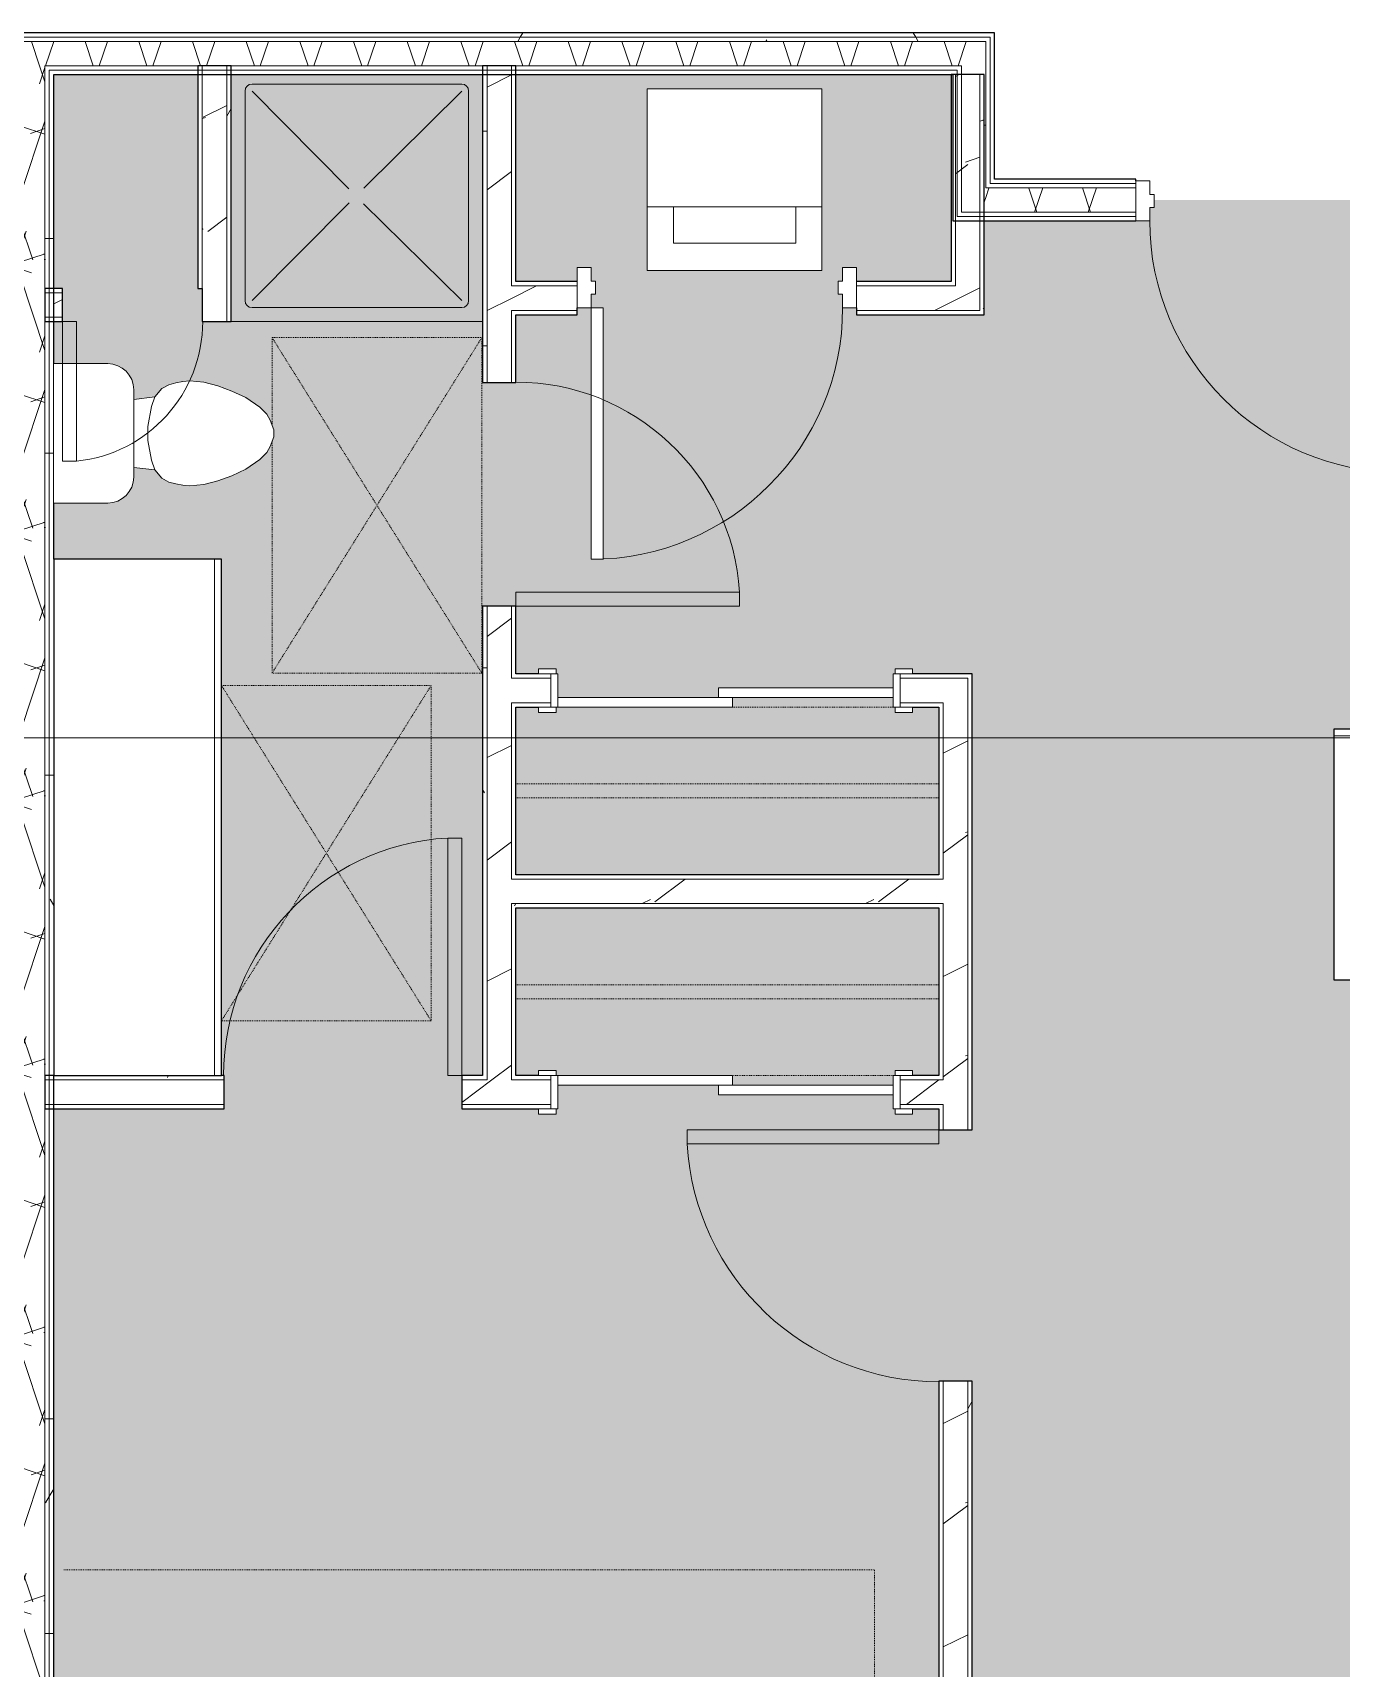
# Model space of a CAD drawing. Header units: inches. Extents: x -4830 to -235, y 9551 to 12852.
# Drawn here: x -2935.5 to -2748.3, y 10148 to 10382.1 of the extents above; entities that cross this region are included whole.
import ezdxf

# ---------------------------------------------------------------- set-up
doc = ezdxf.new("R2010")
doc.units = ezdxf.units.IN
doc.header["$MEASUREMENT"] = 0
doc.linetypes.add('Dash', pattern=[0.25, 0.125, -0.125])
for name, color, linetype, lineweight in [('0-1', 7, 'Continuous', 5), ('0-2', 7, 'Continuous', 9), ('0-3', 8, 'Continuous', 9), ('A-AREA-PATT-3', 41, 'Continuous', 9), ('A-DOOR-1', 7, 'Continuous', 9), ('A-DOOR-2', 50, 'Continuous', 13), ('A-DOOR-FRAM-1', 50, 'Continuous', 13), ('A-GENM-HDLN-1', 7, 'Dash', 9), ('A-WALL-1', 250, 'Continuous', 25), ('A-WALL-2', 7, 'Continuous', 9), ('A-WALL-PATT-1', 7, 'Continuous', 9), ('A-WALL-PATT-2', 8, 'Continuous', 9), ('A-WALL-PATT-3', 253, 'Continuous', 9), ('G-ANNO-SYMB-2', 111, 'Continuous', 9), ('I-FURN-1', 7, 'Continuous', 9), ('I-FURN-HDLN-1', 7, 'Dash', 9), ('I-WALL-1', 250, 'Continuous', 25), ('P-SANR-FIXT-1', 7, 'Continuous', 9), ('Q-CASE-1', 250, 'Continuous', 25), ('Q-CASE-2', 7, 'Continuous', 9), ('Q-CASE-HDLN-1', 7, 'Dash', 9)]:
    doc.layers.add(name, color=color, linetype=linetype, lineweight=lineweight)
pattern_1 = [(0, (0, 0), (61.44, 15.36), [2.534, -43.546, 2.534, -43.546, -245.76]), (0, (0, 0), (61.44, 15.36), [-92.16, 2.534, -89.626, 2.534, -43.546, -107.52]), (0, (0, 0), (61.44, 15.36), [-230.4, 2.534, -28.186, 2.534, -74.266]), (120, (23.04, 7.68), (-44.02215, 45.5286), [2.534, -43.546, 2.534, -43.546, -245.76]), (120, (23.04, 7.68), (-44.02215, 45.5286), [-92.16, 2.534, -89.626, 2.534, -43.546, -107.52]), (120, (23.04, 7.68), (-44.02215, 45.5286), [-230.4, 2.534, -28.186, 2.534, -74.266]), (240, (30.72, 38.4), (-17.41785, -60.8886), [2.534, -43.546, 2.534, -43.546, -245.76]), (240, (30.72, 38.4), (-17.41785, -60.8886), [-92.16, 2.534, -89.626, 2.534, -43.546, -107.52]), (240, (30.72, 38.4), (-17.41785, -60.8886), [-230.4, 2.534, -28.186, 2.534, -74.266])]
pattern_2 = [(216.87, (12.795, 31.987), (95.9612857, 63.9749714), [15.994, -143.942]), (206.565, (31.987, 22.391), (-31.986981, -31.986924), [35.763, -35.763]), (198.435, (31.987, 6.397), (-63.974746, -31.987128), [20.231, -80.922])]
pattern_3 = [(161.57, (0.96, 0.96), (-7.6802237, -0.0009796), [0, -54.643, 6.067, 0]), (18.43, (-0.96, 0.96), (-7.6802237, 0.0009796), [0, -54.643, 6.067, 0]), (108.43, (0.96, 0.96), (3.8382953, -19.2013653), [18.211, -42.499]), (71.57, (-0.96, 0.96), (3.8382953, 19.2013653), [18.211, -42.499])]

# ---------------------------------------------------------------- blocks, each defined once
blk = doc.blocks.new('OD_CW_Base Cabinet - OD_CW_Base Cabinet-1862514-FLOOR PLAN - 3RD FLOOR')
at = {"layer": 'Q-CASE-1'}
for p, q in [((0.74, -24), (0.74, 12)), ((0.74, 12), (109.34, 12)), ((109.34, 12), (109.34, -24)), ((109.34, -24), (0.74, -24))]:
    blk.add_line(p, q, dxfattribs=at)
at = {"layer": 'Q-CASE-2'}
for p, q in [((0.74, 11), (0.74, 12)), ((0.74, 12), (109.34, 12)), ((109.34, 12), (109.34, 11)), ((109.34, 11), (0.74, 11)), ((0.74, -24), (0.74, 11)), ((0.74, 11), (109.34, 11)), ((109.34, 11), (109.34, -24)), ((109.34, -24), (0.74, -24))]:
    blk.add_line(p, q, dxfattribs=at)
blk = doc.blocks.new('Single-Flush - 32_ x 84_-1372862-FLOOR PLAN - 3RD FLOOR')
at = {"layer": 'A-DOOR-1'}
blk.add_arc((16, 2.37), 32.07, 93.5759, 180, dxfattribs=at)
at = {"layer": 'A-DOOR-2'}
for p, q in [((14, 2.37), (14, 34.38)), ((16, 34.38), (14, 34.38)), ((16, 2.37), (16, 34.38)), ((16, 2.37), (14, 2.37))]:
    blk.add_line(p, q, dxfattribs=at)
blk = doc.blocks.new('Stacked Washer and Dryer - 26_x25_ - Private-1372850-FLOOR PLAN - 3RD FLOOR')
at = {"layer": 'P-SANR-FIXT-1'}
for p, q in [((0, 12.5), (26, 12.5)), ((0, 12.5), (0, -12.5)), ((16.90625, -12.5), (16.90625, 12.5)), ((26, 12.5), (26, -12.5)), ((22.09375, 8.75), (16.90625, 8.75)), ((22.09375, -8.75), (22.09375, 8.75)), ((16.90625, -8.75), (22.09375, -8.75)), ((26, -12.5), (0, -12.5))]:
    blk.add_line(p, q, dxfattribs=at)
blk = doc.blocks.new('Single-Flush - 36_ x 84_-1372839-FLOOR PLAN - 3RD FLOOR')
at = {"layer": 'A-DOOR-1'}
blk.add_arc((18, 2.37), 36.07, 93.1789, 180, dxfattribs=at)
at = {"layer": 'A-DOOR-2'}
for p, q in [((16, 2.37), (16, 38.39)), ((18, 38.39), (16, 38.39)), ((18, 2.37), (18, 38.39)), ((18, 2.37), (16, 2.37))]:
    blk.add_line(p, q, dxfattribs=at)
blk = doc.blocks.new('Single-Flush - 34_ x 84_-1372840-FLOOR PLAN - 3RD FLOOR')
at = {"layer": 'A-DOOR-1'}
blk.add_arc((17, 2.37), 34.07, 93.3657, 180, dxfattribs=at)
at = {"layer": 'A-DOOR-2'}
for p, q in [((15, 2.37), (15, 36.38)), ((17, 36.38), (15, 36.38)), ((17, 2.37), (17, 36.38)), ((17, 2.37), (15, 2.37))]:
    blk.add_line(p, q, dxfattribs=at)
blk = doc.blocks.new('FOLDING_SLIDING CLOSET - 48_ x 80_-1372832-FLOOR PLAN - 3RD FLOOR')
at = {"layer": 'A-DOOR-1'}
for p, q in [((-24.25, 3), (-26.75, 3)), ((-26.75, 3), (-26.75, 2.25)), ((-24.25, 2.25), (-24.25, 3)), ((26.75, 3), (24.25, 3)), ((24.25, 3), (24.25, 2.25)), ((26.75, 2.25), (26.75, 3)), ((-26.75, 2.25), (-24.25, 2.25)), ((24.25, 2.25), (26.75, 2.25)), ((-24.25, -2.5), (-26.75, -2.5)), ((-26.75, -2.5), (-26.75, -3.25)), ((-26.75, -3.25), (-24.25, -3.25)), ((-24.25, -3.25), (-24.25, -2.5)), ((26.75, -2.5), (24.25, -2.5)), ((24.25, -2.5), (24.25, -3.25)), ((24.25, -3.25), (26.75, -3.25)), ((26.75, -3.25), (26.75, -2.5))]:
    blk.add_line(p, q, dxfattribs=at)
at = {"layer": 'A-DOOR-2'}
for p, q in [((1, 2.25), (-24, 2.25)), ((-24, 2.25), (-24, 0.87)), ((-24, 0.87), (1, 0.87)), ((24, 0.87), (-1, 0.87)), ((-1, 0.87), (-1, -0.5)), ((1, 0.87), (1, 2.25)), ((24, -0.5), (24, 0.87)), ((-1, -0.5), (24, -0.5))]:
    blk.add_line(p, q, dxfattribs=at)
at = {"layer": 'A-DOOR-FRAM-1'}
for p, q in [((-24, 2.25), (-25, 2.25)), ((-25, 2.25), (-25, -2.5)), ((-24, -2.5), (-24, 2.25)), ((24, 2.25), (24, -2.5)), ((25, 2.25), (24, 2.25)), ((25, -2.5), (25, 2.25)), ((-25, -2.5), (-24, -2.5)), ((24, -2.5), (25, -2.5))]:
    blk.add_line(p, q, dxfattribs=at)
blk = doc.blocks.new('Door-Passage-Single-Flush - 36_ x 84_-1699535-FLOOR PLAN - 3RD FLOOR')
at = {"layer": 'A-DOOR-1'}
blk.add_arc((18, 1.625), 36, 90, 180, dxfattribs=at)
at = {"layer": 'A-DOOR-2'}
for p, q in [((18, 37.625), (16.25, 37.625)), ((16.25, 37.625), (16.25, 1.625)), ((18, 1.625), (18, 37.625)), ((16.25, 1.625), (18, 1.625))]:
    blk.add_line(p, q, dxfattribs=at)
at = {"layer": 'A-DOOR-FRAM-1'}
for p, q in [((-18, 1.625), (-20, 1.625)), ((-20, 1.625), (-20, -4.125)), ((-18, -0.3125), (-18, 1.625)), ((18, 1.625), (18, -0.3125)), ((20, 1.625), (18, 1.625)), ((20, -4.125), (20, 1.625)), ((-17.375, -0.3125), (-18, -0.3125)), ((-18, -4.125), (-18, -2.1875)), ((-18, -2.1875), (-17.375, -2.1875)), ((-17.375, -2.1875), (-17.375, -0.3125)), ((18, -0.3125), (17.375, -0.3125)), ((17.375, -0.3125), (17.375, -2.1875)), ((17.375, -2.1875), (18, -2.1875)), ((18, -2.1875), (18, -4.125)), ((-20, -4.125), (-18, -4.125)), ((18, -4.125), (20, -4.125))]:
    blk.add_line(p, q, dxfattribs=at)
blk = doc.blocks.new('OD_CW_Base Cabinet - OD_CW_Base Cabinet-1869844-FLOOR PLAN - 3RD FLOOR')
at = {"layer": 'Q-CASE-1'}
for p, q in [((74.66, 24), (0.74, 24)), ((0.74, 24), (0.74, 0)), ((74.66, 0), (74.66, 24)), ((0.74, 0), (74.66, 0))]:
    blk.add_line(p, q, dxfattribs=at)
at = {"layer": 'Q-CASE-2'}
for p, q in [((0.74, 1), (0.74, 24)), ((0.74, 24), (74.66, 24)), ((74.66, 24), (74.66, 1)), ((0.74, 0), (0.74, 1)), ((0.74, 1), (74.66, 1)), ((74.66, 1), (0.74, 1)), ((74.66, 0), (0.74, 0)), ((74.66, 1), (74.66, 0))]:
    blk.add_line(p, q, dxfattribs=at)
blk = doc.blocks.new('Toilet-Domestic-3D - Toilet-Domestic-3D-1352612-FLOOR PLAN - 3RD FLOOR')
at = {"layer": 'P-SANR-FIXT-1'}
for p, q in [((-9.98, 19.48), (9.98, 19.48)), ((-9.98, 11.75), (-9.98, 19.48)), ((9.98, 19.48), (9.98, 11.75)), ((6.25, 8.02), (-6.25, 8.02)), ((-4.86, 8.02), (-5.21, 5)), ((4.86, 8.02), (5.21, 5)), ((-5.21, 5), (-6.4, 4)), ((-3.84, 5.5), (-5.21, 5)), ((-1, 6), (-3.84, 5.5)), ((1, 6), (-1, 6)), ((3.84, 5.5), (1, 6)), ((5.21, 5), (3.84, 5.5)), ((6.4, 4), (5.21, 5)), ((-6.97, 3), (-7.24, 2)), ((-6.4, 4), (-6.97, 3)), ((6.97, 3), (6.4, 4)), ((7.24, 2), (6.97, 3)), ((-7.41, 1), (-7.5, 0)), ((-7.24, 2), (-7.41, 1)), ((7.41, 1), (7.24, 2)), ((7.5, 0), (7.41, 1)), ((-7.5, 0), (-7.33, -1.99)), ((-7.33, -1.99), (-6.79, -4)), ((6.79, -4), (7.33, -1.99)), ((7.33, -1.99), (7.5, 0)), ((-6.79, -4), (-6.06, -6)), ((6.06, -6), (6.79, -4)), ((-6.06, -6), (-5.13, -8)), ((5.13, -8), (6.06, -6)), ((-5.13, -8), (-3.74, -10)), ((3.74, -10), (5.13, -8)), ((-3.74, -10), (-2.74, -11)), ((-2.74, -11), (-1.87, -11.5)), ((-1.87, -11.5), (-0.5, -12)), ((0.5, -12), (1.87, -11.5)), ((1.87, -11.5), (2.74, -11)), ((2.74, -11), (3.74, -10)), ((-0.5, -12), (0.5, -12))]:
    blk.add_line(p, q, dxfattribs=at)
for centre, start, end in [((-6.25, 11.75), 180, 270), ((6.25, 11.75), 270, 360)]:
    blk.add_arc(centre, 3.73, start, end, dxfattribs=at)
blk = doc.blocks.new('Shower Base-3D - 36_ x 36_-V53-FLOOR PLAN - 3RD FLOOR')
at = {"layer": 'P-SANR-FIXT-1'}
for p, q in [((-16, 15), (-16, -15)), ((15, 16), (-15, 16)), ((-1.13, 0.98), (-15, 15)), ((1.01, 1.11), (15, 15)), ((16, -15), (16, 15)), ((-1.12, -1), (-15, -15)), ((0.97, -1.14), (15, -15)), ((-15, -16), (15, -16)), ((18, -18), (-18, -18))]:
    blk.add_line(p, q, dxfattribs=at)
for centre, start, end in [((-15, 15), 90, 180), ((15, 15), 360, 90), ((-15, -15), 180, 270), ((15, -15), 270, 0)]:
    blk.add_arc(centre, 1, start, end, dxfattribs=at)
blk = doc.blocks.new('OD_CW_Closet - OD_CW_Closet-V65-FLOOR PLAN - 3RD FLOOR')
at = {"layer": 'Q-CASE-HDLN-1'}
for p, q in [((0.74, -24), (0.74, 0)), ((0.74, 0), (61.26, 0)), ((61.26, 0), (61.26, -24)), ((0.74, -11), (61.26, -11)), ((0.74, -13), (61.26, -13)), ((4.5, -24), (0.74, -24)), ((30.25, -24), (7.25, -24)), ((61.26, -24), (58, -24))]:
    blk.add_line(p, q, dxfattribs=at)
blk = doc.blocks.new('ADA Clearances - 30_x48_-V55-FLOOR PLAN - 3RD FLOOR')
at = {"layer": 'A-GENM-HDLN-1'}
for p, q in [((15, 24), (-15, -24)), ((-15, 24), (15, -24)), ((-15, -24), (-15, 24)), ((-15, 24), (15, 24)), ((15, 24), (15, -9.18)), ((15, -11.42), (15, -24)), ((15, -24), (-15, -24))]:
    blk.add_line(p, q, dxfattribs=at)
blk = doc.blocks.new('ADA Clearances - 30_x48_-V56-FLOOR PLAN - 3RD FLOOR')
at = {"layer": 'A-GENM-HDLN-1'}
for p, q in [((15, 24), (-15, -24)), ((-15, 24), (15, -24)), ((-15, -24), (-15, 24)), ((-15, 24), (15, 24)), ((15, -24), (-15, -24))]:
    blk.add_line(p, q, dxfattribs=at)
blk = doc.blocks.new('Single-Flush - CLOSET-1720159-FLOOR PLAN - 3RD FLOOR')
at = {"layer": 'A-DOOR-1'}
blk.add_arc((10, 2.37), 20.07, 95.7201, 180, dxfattribs=at)
at = {"layer": 'A-DOOR-2'}
for p, q in [((8, 2.37), (8, 22.34)), ((10, 22.34), (8, 22.34)), ((10, 2.37), (10, 22.34)), ((10, 2.37), (8, 2.37))]:
    blk.add_line(p, q, dxfattribs=at)
blk = doc.blocks.new('OD_CW_Closet - OD_CW_Closet-V66-FLOOR PLAN - 3RD FLOOR')
at = {"layer": 'Q-CASE-HDLN-1'}
for p, q in [((0.74, -24), (0.74, 0)), ((0.74, 0), (4.5, 0)), ((7.25, 0), (30.25, 0)), ((58, 0), (61.26, 0)), ((61.26, 0), (61.26, -24)), ((0.74, -11), (61.26, -11)), ((0.74, -13), (61.26, -13)), ((61.26, -24), (0.74, -24))]:
    blk.add_line(p, q, dxfattribs=at)
blk = doc.blocks.new('FOLDING_SLIDING CLOSET - 48_ x 80_-1372841-FLOOR PLAN - 3RD FLOOR')
at = {"layer": 'A-DOOR-1'}
for p, q in [((-26.75, 3.25), (-24.25, 3.25)), ((-26.75, 2.5), (-26.75, 3.25)), ((-24.25, 2.5), (-26.75, 2.5)), ((-24.25, 3.25), (-24.25, 2.5)), ((24.25, 3.25), (26.75, 3.25)), ((24.25, 2.5), (24.25, 3.25)), ((26.75, 2.5), (24.25, 2.5)), ((26.75, 3.25), (26.75, 2.5)), ((-26.75, -2.25), (-24.25, -2.25)), ((-26.75, -3), (-26.75, -2.25)), ((-24.25, -2.25), (-24.25, -3)), ((24.25, -2.25), (26.75, -2.25)), ((24.25, -3), (24.25, -2.25)), ((26.75, -2.25), (26.75, -3)), ((-24.25, -3), (-26.75, -3)), ((26.75, -3), (24.25, -3))]:
    blk.add_line(p, q, dxfattribs=at)
at = {"layer": 'A-DOOR-2'}
for p, q in [((-1, 0.5), (24, 0.5)), ((-1, -0.88), (-1, 0.5)), ((24, 0.5), (24, -0.88)), ((-24, -0.88), (1, -0.88)), ((-24, -2.25), (-24, -0.88)), ((1, -2.25), (-24, -2.25)), ((24, -0.88), (-1, -0.88)), ((1, -0.88), (1, -2.25))]:
    blk.add_line(p, q, dxfattribs=at)
at = {"layer": 'A-DOOR-FRAM-1'}
for p, q in [((-25, 2.5), (-24, 2.5)), ((-25, -2.25), (-25, 2.5)), ((-24, 2.5), (-24, -2.25)), ((24, 2.5), (25, 2.5)), ((24, -2.25), (24, 2.5)), ((25, 2.5), (25, -2.25)), ((-24, -2.25), (-25, -2.25)), ((25, -2.25), (24, -2.25))]:
    blk.add_line(p, q, dxfattribs=at)
blk = doc.blocks.new('Bed-Standard - King 78_ x 80_-1379907-FLOOR PLAN - 3RD FLOOR')
at = {"layer": 'I-FURN-1'}
for p, q in [((-28.31, 41.8), (49.69, 41.8)), ((-28.31, -38.2), (-28.31, 41.8)), ((49.69, 41.8), (49.69, -38.2)), ((49.69, -24.2), (-28.31, -17.63)), ((-25.31, -24.2), (46.69, -24.2)), ((-25.31, -36.2), (-25.31, -24.2)), ((46.69, -36.2), (46.69, -24.2)), ((-25.31, -36.2), (46.69, -36.2)), ((49.69, -38.2), (-28.31, -38.2))]:
    blk.add_line(p, q, dxfattribs=at)
at = {"layer": 'I-FURN-HDLN-1'}
for p, q in [((-64.31, 77.8), (73.69, 77.8)), ((-64.31, -38.2), (-64.31, 77.8)), ((73.69, 77.8), (73.69, -38.2))]:
    blk.add_line(p, q, dxfattribs=at)
blk = doc.blocks.new('CTR - 1st Phase - Unit Layouts_rvt-1-FLOOR PLAN - 3RD FLOOR')
at = {"layer": 'A-WALL-PATT-1'}
h = blk.add_hatch(dxfattribs=at)
h.set_pattern_fill('FP_1', color=256, style=0, pattern_type=2)
h.set_pattern_definition(pattern_1)
h.paths.add_polyline_path([(-2907.15, 10340.79), (-2907.15, 10376.14), (-2907.77, 10376.14), (-2907.77, 10340.79)], flags=0)
h = blk.add_hatch(dxfattribs=at)
h.set_pattern_fill('FP_1', color=256, style=0, pattern_type=2)
h.set_pattern_definition(pattern_1)
h.paths.add_polyline_path([(-2870.52, 10232.86), (-2870.52, 10300.06), (-2871.15, 10300.06), (-2871.15, 10232.86)], flags=0)
h.paths.add_polyline_path([(-2871.15, 10332.06), (-2870.52, 10332.06), (-2870.54, 10376.14), (-2871.15, 10376.14), (-2871.15, 10342.39)], flags=0)
h = blk.add_hatch(dxfattribs=at)
h.set_pattern_fill('FP_1', color=256, style=0, pattern_type=2)
h.set_pattern_definition(pattern_1)
h.paths.add_polyline_path([(-2866.4, 10232.86), (-2866.4, 10257.49), (-2867.02, 10257.49), (-2867.02, 10232.86)], flags=0)
h.paths.add_polyline_path([(-2866.53, 10260.99), (-2866.4, 10260.99), (-2866.4, 10286.24), (-2867.02, 10286.24), (-2867.02, 10260.99)], flags=0)
h.paths.add_polyline_path([(-2867.02, 10289.74), (-2866.4, 10289.74), (-2866.4, 10300.06), (-2867.02, 10300.06)], flags=0)
h.paths.add_polyline_path([(-2866.4, 10332.06), (-2866.4, 10342.39), (-2867.02, 10342.39), (-2867.02, 10332.06)], flags=0)
h.paths.add_polyline_path([(-2867.02, 10345.89), (-2866.4, 10345.89), (-2866.4, 10376.14), (-2867.02, 10376.14), (-2867.02, 10371.8)], flags=0)
h = blk.add_hatch(dxfattribs=at)
h.set_pattern_fill('FP_1', color=256, style=0, pattern_type=2)
h.set_pattern_definition(pattern_1)
h.paths.add_polyline_path([(-2800, 10342.39), (-2799.37, 10342.41), (-2799.37, 10359.71), (-2800, 10359), (-2800, 10345.89)], flags=0)
h = blk.add_hatch(dxfattribs=at)
h.set_pattern_fill('FP_1', color=256, style=0, pattern_type=2)
h.set_pattern_definition(pattern_1)
h.paths.add_polyline_path([(-2801.12, 9988.44), (-2801.12, 10189.11), (-2801.75, 10189.11), (-2801.75, 9988.44)], flags=0)
h.paths.add_polyline_path([(-2801.12, 10225.11), (-2801.12, 10289.74), (-2801.75, 10289.74), (-2801.75, 10225.11)], flags=0)
h = blk.add_hatch(dxfattribs=at)
h.set_pattern_fill('FP_1', color=256, style=0, pattern_type=2)
h.set_pattern_definition(pattern_1)
h.paths.add_polyline_path([(-2805.25, 9988.44), (-2805.25, 10189.11), (-2805.87, 10189.11), (-2805.87, 9988.44)], flags=0)
h.paths.add_polyline_path([(-2805.25, 10225.11), (-2805.25, 10228.74), (-2805.87, 10228.74), (-2805.87, 10225.11)], flags=0)
h.paths.add_polyline_path([(-2805.25, 10232.24), (-2805.25, 10257.49), (-2805.87, 10257.49), (-2805.87, 10232.24)], flags=0)
h.paths.add_polyline_path([(-2805.25, 10260.99), (-2805.25, 10285.61), (-2805.87, 10285.61), (-2805.87, 10260.99)], flags=0)
h = blk.add_hatch(dxfattribs=at)
h.set_pattern_fill('FP_1', color=256, style=0, pattern_type=2)
h.set_pattern_definition(pattern_1)
h.paths.add_polyline_path([(-2805.89, 10232.24), (-2805.87, 10232.24), (-2805.87, 10232.86), (-2811.39, 10232.86), (-2811.39, 10232.24), (-2809.64, 10232.24)], flags=0)
h.paths.add_polyline_path([(-2874.15, 10232.24), (-2870.52, 10232.24), (-2870.52, 10232.86), (-2874.15, 10232.86)], flags=0)
h.paths.add_polyline_path([(-2861.39, 10232.24), (-2861.39, 10232.86), (-2867.02, 10232.86), (-2867.02, 10232.24), (-2863.14, 10232.24)], flags=0)
h.paths.add_polyline_path([(-2909.52, 10232.24), (-2908.15, 10232.24), (-2908.15, 10232.86), (-2932.52, 10232.83), (-2932.52, 10232.24)], flags=0)
at = {"layer": 'A-WALL-PATT-2'}
h = blk.add_hatch(dxfattribs=at)
h.set_pattern_fill('FP_2', color=256, style=0, pattern_type=2)
h.set_pattern_definition(pattern_2)
h.paths.add_polyline_path([(-2907.77, 10340.79), (-2907.77, 10377.39), (-2911.27, 10377.39), (-2911.27, 10340.79)], flags=0)
h = blk.add_hatch(dxfattribs=at)
h.set_pattern_fill('FP_2', color=256, style=0, pattern_type=2)
h.set_pattern_definition(pattern_2)
h.paths.add_polyline_path([(-2867.04, 10232.24), (-2867.02, 10232.24), (-2867.02, 10300.06), (-2870.52, 10300.06), (-2870.52, 10232.24)], flags=0)
h.paths.add_polyline_path([(-2870.52, 10332.06), (-2867.02, 10332.06), (-2867.02, 10377.39), (-2870.52, 10377.39), (-2870.52, 10371.8)], flags=0)
h = blk.add_hatch(dxfattribs=at)
h.set_pattern_fill('FP_2', color=256, style=0, pattern_type=2)
h.set_pattern_definition(pattern_2)
h.paths.add_polyline_path([(-2803.5, 10345.89), (-2800, 10345.89), (-2800, 10376.14), (-2803.5, 10376.14), (-2803.5, 10346.2)], flags=0)
h = blk.add_hatch(dxfattribs=at)
h.set_pattern_fill('FP_2', color=256, style=0, pattern_type=2)
h.set_pattern_definition(pattern_2)
h.paths.add_polyline_path([(-2800, 10342.39), (-2800, 10345.89), (-2817.64, 10345.89), (-2817.64, 10342.39)], flags=0)
h.paths.add_polyline_path([(-2858.02, 10342.39), (-2857.64, 10342.39), (-2857.64, 10345.89), (-2867.02, 10345.84), (-2867.02, 10342.39), (-2863.14, 10342.39)], flags=0)
h = blk.add_hatch(dxfattribs=at)
h.set_pattern_fill('FP_2', color=256, style=0, pattern_type=2)
h.set_pattern_definition(pattern_2)
h.paths.add_polyline_path([(-2932.52, 10341.41), (-2931.27, 10341.41), (-2931.27, 10344.91), (-2932.52, 10344.91), (-2932.52, 10342.49)], flags=0)
h = blk.add_hatch(dxfattribs=at)
h.set_pattern_fill('FP_2', color=256, style=0, pattern_type=2)
h.set_pattern_definition(pattern_2)
h.paths.add_polyline_path([(-2801.75, 9988.44), (-2801.75, 10189.11), (-2805.25, 10189.11), (-2805.25, 9988.44)], flags=0)
h.paths.add_polyline_path([(-2805.25, 10225.11), (-2801.75, 10225.11), (-2801.75, 10286.24), (-2805.25, 10286.24), (-2805.25, 10226.2)], flags=0)
h = blk.add_hatch(dxfattribs=at)
h.set_pattern_fill('FP_2', color=256, style=0, pattern_type=2)
h.set_pattern_definition(pattern_2)
h.paths.add_polyline_path([(-2866.4, 10257.49), (-2805.25, 10257.49), (-2805.25, 10260.99), (-2867.02, 10260.99), (-2867.02, 10257.49), (-2866.71, 10257.49)], flags=0)
h = blk.add_hatch(dxfattribs=at)
h.set_pattern_fill('FP_2', color=256, style=0, pattern_type=2)
h.set_pattern_definition(pattern_2)
h.paths.add_polyline_path([(-2811.39, 10228.74), (-2805.25, 10228.81), (-2805.25, 10232.24), (-2811.39, 10232.24), (-2811.39, 10231.07)], flags=0)
h.paths.add_polyline_path([(-2863.14, 10228.74), (-2861.39, 10228.74), (-2861.39, 10232.24), (-2874.15, 10232.24), (-2874.15, 10228.74), (-2867.02, 10228.74)], flags=0)
h.paths.add_polyline_path([(-2909.52, 10228.74), (-2908.15, 10228.74), (-2908.15, 10232.24), (-2932.52, 10232.24), (-2932.52, 10228.74)], flags=0)
at = {"layer": 'A-WALL-1'}
for p, q in [((-2911.9, 10377.39), (-2911.9, 10345.54)), ((-2907.15, 10377.39), (-2911.9, 10377.39)), ((-2907.15, 10340.79), (-2907.15, 10377.39)), ((-2871.15, 10377.39), (-2871.15, 10332.06)), ((-2866.4, 10377.39), (-2871.15, 10377.39)), ((-2866.4, 10346.51), (-2866.4, 10377.39)), ((-2804.12, 10376.14), (-2804.12, 10346.51)), ((-2799.37, 10376.14), (-2804.12, 10376.14)), ((-2799.37, 10346.51), (-2799.37, 10376.14)), ((-2931.27, 10345.54), (-2933.77, 10345.54)), ((-2933.77, 10345.54), (-2933.77, 10340.79)), ((-2931.27, 10340.79), (-2931.27, 10345.54)), ((-2911.9, 10345.54), (-2911.27, 10345.54)), ((-2911.27, 10345.54), (-2911.27, 10340.79)), ((-2857.64, 10346.51), (-2866.4, 10346.51)), ((-2804.12, 10346.51), (-2817.64, 10346.51)), ((-2799.37, 10342.39), (-2799.37, 10346.51)), ((-2933.77, 10340.79), (-2931.27, 10340.79)), ((-2911.27, 10340.79), (-2907.15, 10340.79)), ((-2866.4, 10332.06), (-2866.4, 10341.76)), ((-2866.4, 10341.76), (-2857.64, 10341.76)), ((-2857.64, 10341.76), (-2857.64, 10342.76)), ((-2817.64, 10342.76), (-2817.64, 10341.76)), ((-2817.64, 10341.76), (-2799.37, 10341.76)), ((-2799.37, 10341.76), (-2799.37, 10342.39)), ((-2871.15, 10332.06), (-2866.4, 10332.06)), ((-2871.15, 10300.06), (-2871.15, 10232.86)), ((-2866.4, 10300.06), (-2871.15, 10300.06)), ((-2866.4, 10290.36), (-2866.4, 10300.06)), ((-2863.14, 10290.36), (-2866.4, 10290.36)), ((-2801.12, 10290.36), (-2809.64, 10290.36)), ((-2801.12, 10289.74), (-2801.12, 10290.36)), ((-2801.12, 10285.61), (-2801.12, 10289.74)), ((-2866.4, 10285.61), (-2863.14, 10285.61)), ((-2866.4, 10261.61), (-2866.4, 10285.61)), ((-2809.64, 10285.61), (-2805.87, 10285.61)), ((-2805.87, 10285.61), (-2805.87, 10261.61)), ((-2801.12, 10225.11), (-2801.12, 10285.61)), ((-2805.87, 10261.61), (-2866.4, 10261.61)), ((-2866.4, 10232.86), (-2866.4, 10256.86)), ((-2866.4, 10256.86), (-2805.87, 10256.86)), ((-2805.87, 10256.86), (-2805.87, 10232.86)), ((-2932.52, 10232.86), (-2933.77, 10232.86)), ((-2933.77, 10232.86), (-2933.77, 10228.11)), ((-2908.15, 10232.86), (-2908.52, 10232.86)), ((-2908.15, 10228.11), (-2908.15, 10232.86)), ((-2871.15, 10232.86), (-2874.15, 10232.86)), ((-2874.15, 10232.86), (-2874.15, 10228.11)), ((-2863.14, 10232.86), (-2866.4, 10232.86)), ((-2805.87, 10232.86), (-2809.64, 10232.86)), ((-2933.77, 10228.11), (-2908.15, 10228.11)), ((-2874.15, 10228.11), (-2863.14, 10228.11)), ((-2809.64, 10228.11), (-2805.87, 10228.11)), ((-2805.87, 10228.11), (-2805.87, 10225.11)), ((-2805.87, 10225.11), (-2801.12, 10225.11)), ((-2801.12, 10189.11), (-2805.87, 10189.11)), ((-2805.87, 10189.11), (-2805.87, 9988.44)), ((-2801.12, 9988.44), (-2801.12, 10189.11))]:
    blk.add_line(p, q, dxfattribs=at)
at = {"layer": 'A-WALL-2'}
for p, q in [((-2911.27, 10345.54), (-2911.27, 10377.39)), ((-2907.77, 10340.79), (-2907.77, 10377.39)), ((-2870.52, 10332.06), (-2870.52, 10377.39)), ((-2867.02, 10345.89), (-2867.02, 10377.39)), ((-2803.5, 10346.51), (-2803.5, 10376.14)), ((-2800, 10346.51), (-2800, 10376.14)), ((-2866.4, 10345.89), (-2867.02, 10345.89)), ((-2857.64, 10345.89), (-2866.4, 10345.89)), ((-2803.5, 10345.89), (-2817.64, 10345.89)), ((-2803.5, 10346.51), (-2803.5, 10345.89)), ((-2800, 10346.51), (-2800, 10345.89)), ((-2800, 10345.89), (-2800, 10342.39)), ((-2931.27, 10344.91), (-2933.77, 10344.91)), ((-2931.27, 10341.41), (-2933.77, 10341.41)), ((-2867.02, 10332.06), (-2867.02, 10342.39)), ((-2866.4, 10342.39), (-2867.02, 10342.39)), ((-2857.64, 10342.39), (-2866.4, 10342.39)), ((-2800, 10342.39), (-2817.64, 10342.39)), ((-2870.52, 10232.86), (-2870.52, 10300.06)), ((-2867.02, 10289.74), (-2867.02, 10300.06)), ((-2866.4, 10289.74), (-2867.02, 10289.74)), ((-2861.39, 10289.74), (-2866.4, 10289.74)), ((-2801.75, 10289.74), (-2811.39, 10289.74)), ((-2801.75, 10289.74), (-2801.75, 10286.24)), ((-2866.4, 10286.24), (-2867.02, 10286.24)), ((-2867.02, 10260.99), (-2867.02, 10286.24)), ((-2861.39, 10286.24), (-2866.4, 10286.24)), ((-2805.25, 10286.24), (-2811.39, 10286.24)), ((-2805.25, 10286.24), (-2805.25, 10285.61)), ((-2805.25, 10285.61), (-2805.25, 10260.99)), ((-2801.75, 10286.24), (-2801.75, 10285.61)), ((-2801.75, 10285.61), (-2801.75, 10225.11)), ((-2866.4, 10260.99), (-2867.02, 10260.99)), ((-2866.4, 10260.99), (-2805.87, 10260.99)), ((-2805.87, 10260.99), (-2805.25, 10260.99)), ((-2867.02, 10232.86), (-2867.02, 10257.49)), ((-2866.4, 10257.49), (-2867.02, 10257.49)), ((-2866.4, 10257.49), (-2805.87, 10257.49)), ((-2805.87, 10257.49), (-2805.25, 10257.49)), ((-2805.25, 10257.49), (-2805.25, 10232.24)), ((-2870.52, 10232.24), (-2870.52, 10232.86)), ((-2867.02, 10232.24), (-2867.02, 10232.86)), ((-2933.77, 10232.24), (-2908.15, 10232.24)), ((-2874.15, 10232.24), (-2870.52, 10232.24)), ((-2867.02, 10232.24), (-2861.39, 10232.24)), ((-2811.39, 10232.24), (-2805.87, 10232.24)), ((-2805.87, 10232.24), (-2805.25, 10232.24)), ((-2933.77, 10228.74), (-2908.15, 10228.74)), ((-2874.15, 10228.74), (-2861.39, 10228.74)), ((-2811.39, 10228.74), (-2805.87, 10228.74)), ((-2805.87, 10228.74), (-2805.25, 10228.74)), ((-2805.25, 10228.74), (-2805.25, 10225.11)), ((-2805.25, 10189.11), (-2805.25, 9988.44)), ((-2801.75, 10189.11), (-2801.75, 9988.44))]:
    blk.add_line(p, q, dxfattribs=at)
at = {"layer": '0-2'}
for name, p in [('Shower Base-3D - 36_ x 36_-V53-FLOOR PLAN - 3RD FLOOR', (-2889.15, 10358.79)), ('FOLDING_SLIDING CLOSET - 48_ x 80_-1372841-FLOOR PLAN - 3RD FLOOR', (-2836.39, 10287.86)), ('OD_CW_Base Cabinet - OD_CW_Base Cabinet-1862514-FLOOR PLAN - 3RD FLOOR', (-2750.04, 10270.51)), ('Single-Flush - 34_ x 84_-1372840-FLOOR PLAN - 3RD FLOOR', (-2891.15, 10230.49)), ('FOLDING_SLIDING CLOSET - 48_ x 80_-1372832-FLOOR PLAN - 3RD FLOOR', (-2836.39, 10230.61))]:
    blk.add_blockref(name, p, dxfattribs=at)
for name, p, rotation in [('Stacked Washer and Dryer - 26_x25_ - Private-1372850-FLOOR PLAN - 3RD FLOOR', (-2835.1, 10374.1), 269.999999999973), ('Door-Passage-Single-Flush - 36_ x 84_-1699535-FLOOR PLAN - 3RD FLOOR', (-2837.64, 10344.39), 180), ('Single-Flush - CLOSET-1720159-FLOOR PLAN - 3RD FLOOR', (-2921.27, 10343.16), 180), ('ADA Clearances - 30_x48_-V55-FLOOR PLAN - 3RD FLOOR', (-2886.27, 10314.49), 180), ('Toilet-Domestic-3D - Toilet-Domestic-3D-1352612-FLOOR PLAN - 3RD FLOOR', (-2913.05, 10324.79), 89.99999999998047), ('Single-Flush - 32_ x 84_-1372862-FLOOR PLAN - 3RD FLOOR', (-2868.77, 10316.06), 269.9999999999866), ('OD_CW_Base Cabinet - OD_CW_Base Cabinet-1869844-FLOOR PLAN - 3RD FLOOR', (-2908.52, 10232.13), 89.99999999997915), ('ADA Clearances - 30_x48_-V56-FLOOR PLAN - 3RD FLOOR', (-2893.52, 10264.71), 180), ('OD_CW_Closet - OD_CW_Closet-V65-FLOOR PLAN - 3RD FLOOR', (-2805.14, 10261.61), 180), ('OD_CW_Closet - OD_CW_Closet-V66-FLOOR PLAN - 3RD FLOOR', (-2805.14, 10232.86), 180), ('Single-Flush - 36_ x 84_-1372839-FLOOR PLAN - 3RD FLOOR', (-2803.5, 10207.11), 89.99999999998217), ('Bed-Standard - King 78_ x 80_-1379907-FLOOR PLAN - 3RD FLOOR', (-2892.88, 10097.8), 270.0000000000005)]:
    blk.add_blockref(name, p, dxfattribs=dict(at, rotation=rotation))
blk = doc.blocks.new('HOLLOW METAL - UNIT DOOR-1960771-FLOOR PLAN - 3RD FLOOR')
at = {"layer": 'A-DOOR-1'}
blk.add_arc((18, -3.25), 36, 180, 270, dxfattribs=at)
at = {"layer": 'A-DOOR-2'}
for p, q in [((16.25, -3.25), (18, -3.25)), ((16.25, -39.25), (16.25, -3.25)), ((18, -3.25), (18, -39.25)), ((18, -39.25), (16.25, -39.25))]:
    blk.add_line(p, q, dxfattribs=at)
at = {"layer": 'A-DOOR-FRAM-1'}
for p, q in [((-20, 2.5), (-18, 2.5)), ((-20, -3.25), (-20, 2.5)), ((-18, 2.5), (-18, 0.5625)), ((18, 2.5), (20, 2.5)), ((18, 0.5625), (18, 2.5)), ((20, 2.5), (20, -3.25)), ((-18, 0.5625), (-17.375, 0.5625)), ((-17.375, 0.5625), (-17.375, -1.3125)), ((17.375, 0.5625), (18, 0.5625)), ((17.375, -1.3125), (17.375, 0.5625)), ((-18, -1.3125), (-18, -3.25)), ((-17.375, -1.3125), (-18, -1.3125)), ((18, -1.3125), (17.375, -1.3125)), ((18, -3.25), (18, -1.3125)), ((-18, -3.25), (-20, -3.25)), ((20, -3.25), (18, -3.25))]:
    blk.add_line(p, q, dxfattribs=at)
blk = doc.blocks.new('CTR - 1st Phase - Common Walls_rvt-1-FLOOR PLAN - 3RD FLOOR')
at = {"layer": 'A-AREA-PATT-3'}
h = blk.add_hatch(color=256, dxfattribs=at)
h.paths.add_polyline_path([(-2855.64, 10342.76), (-2853.89, 10342.76), (-2853.89, 10306.76), (-2855.64, 10306.76), (-2855.64, 10342.39)], flags=0)
h.paths.add_polyline_path([(-2866.14, 9984.63), (-2832.11, 9984.63), (-2832.11, 9985.19), (-2830.11, 9985.19), (-2830.11, 9989.06), (-2805.87, 9989.06), (-2805.87, 10016.59), (-2809.44, 10016.59), (-2809.44, 10021.34), (-2805.87, 10021.34), (-2805.87, 10189.11), (-2801.12, 10189.11), (-2801.12, 9989.06), (-2752.94, 9989.06), (-2752.94, 9985.69), (-2714.91, 9985.69), (-2714.91, 9989.06), (-2714.54, 9989.06), (-2714.54, 9985.69), (-2676.51, 9985.69), (-2676.51, 9989.06), (-2646.55, 9989.06), (-2646.55, 10018.71), (-2642.24, 10018.71), (-2642.24, 10020.23), (-2640.7, 10022.31), (-2640.7, 10061.08), (-2656.82, 10061.08), (-2656.82, 10079.08), (-2652.82, 10079.08), (-2652.82, 10115.08), (-2656.82, 10115.08), (-2656.82, 10133.08), (-2640.7, 10133.08), (-2640.77, 10242.24), (-2640.92, 10246.51), (-2666.01, 10246.51), (-2666.01, 10239.44), (-2682.51, 10239.44), (-2682.51, 10246.51), (-2696.13, 10246.51), (-2696.13, 10239.44), (-2712.63, 10239.44), (-2712.63, 10246.51), (-2725.25, 10246.51), (-2725.25, 10239.44), (-2741.75, 10239.44), (-2741.75, 10246.51), (-2749.3, 10246.51), (-2749.3, 10282.51), (-2746.7, 10282.51), (-2746.7, 10283.94), (-2746.5, 10284.14), (-2745.61, 10284.14), (-2745.61, 10284.39), (-2741.74, 10284.39), (-2741.74, 10284.64), (-2740.04, 10284.64), (-2740.04, 10284.39), (-2730.55, 10284.39), (-2730.55, 10284.64), (-2729.96, 10284.64), (-2729.96, 10284.39), (-2729.37, 10284.39), (-2729.37, 10284.64), (-2728.78, 10284.64), (-2728.78, 10284.39), (-2728.19, 10284.39), (-2728.19, 10284.64), (-2727.6, 10284.64), (-2727.6, 10284.39), (-2727.01, 10284.39), (-2727.01, 10284.64), (-2726.41, 10284.64), (-2726.41, 10284.39), (-2723.79, 10284.39), (-2723.77, 10284.14), (-2722.84, 10284.09), (-2722.7, 10283.94), (-2722.66, 10282.51), (-2664.7, 10282.51), (-2664.7, 10313.61), (-2665.07, 10313.61), (-2665.07, 10337.61), (-2664.7, 10337.61), (-2664.7, 10352.14), (-2694.95, 10352.14), (-2694.95, 10344.14), (-2730.7, 10344.14), (-2730.7, 10355.19), (-2739.7, 10355.19), (-2739.7, 10357.13), (-2740.32, 10357.13), (-2740.32, 10358.19), (-2775.07, 10358.19), (-2775.07, 10357.13), (-2775.7, 10357.13), (-2775.7, 10355.19), (-2799.37, 10355.18), (-2799.37, 10341.76), (-2817.64, 10341.76), (-2817.64, 10342.76), (-2819.64, 10342.76), (-2819.64, 10344.7), (-2820.26, 10344.7), (-2820.26, 10346.58), (-2819.64, 10346.58), (-2819.64, 10348.51), (-2817.64, 10348.51), (-2817.64, 10346.51), (-2804.12, 10346.51), (-2804.12, 10376.14), (-2866.4, 10376.14), (-2866.4, 10346.51), (-2857.64, 10346.58), (-2857.64, 10348.51), (-2855.64, 10348.51), (-2855.64, 10346.58), (-2855.01, 10346.58), (-2855.01, 10344.7), (-2855.64, 10344.7), (-2855.64, 10342.76), (-2857.64, 10342.76), (-2857.64, 10341.76), (-2866.4, 10341.76), (-2866.4, 10332.06), (-2871.15, 10332.06), (-2871.15, 10376.14), (-2907.15, 10376.14), (-2907.15, 10340.79), (-2911.27, 10340.79), (-2911.27, 10345.54), (-2911.9, 10345.54), (-2911.9, 10376.14), (-2932.52, 10376.14), (-2932.52, 10345.54), (-2931.27, 10345.54), (-2931.27, 10340.79), (-2932.52, 10340.79), (-2932.52, 10334.77), (-2924.8, 10334.77), (-2923.83, 10334.64), (-2922.93, 10334.27), (-2922.16, 10333.67), (-2921.57, 10332.9), (-2921.2, 10332), (-2921.07, 10330.96), (-2921.07, 10329.65), (-2918.05, 10330), (-2917.05, 10331.19), (-2916.05, 10331.76), (-2914.54, 10332.12), (-2913.05, 10332.29), (-2911.06, 10332.12), (-2909.05, 10331.58), (-2907.05, 10330.85), (-2904.66, 10329.65), (-2903.05, 10328.53), (-2902.05, 10327.53), (-2901.55, 10326.66), (-2901.05, 10325.29), (-2901.05, 10324.29), (-2901.55, 10322.92), (-2902.05, 10322.05), (-2903.05, 10321.05), (-2905.05, 10319.66), (-2907.05, 10318.73), (-2909.52, 10317.87), (-2911.06, 10317.46), (-2913.05, 10317.29), (-2914.54, 10317.46), (-2915.05, 10317.55), (-2916.05, 10317.82), (-2917.05, 10318.39), (-2918.05, 10319.58), (-2921.07, 10319.93), (-2921.07, 10318.54), (-2921.2, 10317.57), (-2921.57, 10316.68), (-2922.16, 10315.9), (-2922.93, 10315.31), (-2923.83, 10314.94), (-2924.8, 10314.81), (-2932.52, 10314.81), (-2932.52, 10306.79), (-2908.52, 10306.79), (-2908.52, 10232.86), (-2908.15, 10232.86), (-2908.15, 10228.11), (-2932.52, 10228.11), (-2932.52, 9989.06), (-2906.54, 9989.06), (-2906.54, 9985.69), (-2868.51, 9985.69), (-2868.51, 9988.96), (-2870.64, 9988.96), (-2870.64, 10021.34), (-2863.87, 10021.34), (-2863.87, 10016.59), (-2865.89, 10016.59), (-2865.89, 9988.96), (-2868.14, 9988.96), (-2868.14, 9985.19), (-2866.14, 9985.19)], flags=0)
h.paths.add_polyline_path([(-2863.12, 9990.34), (-2863.12, 10015.59), (-2853.44, 10015.59), (-2853.37, 10016.09), (-2853.31, 10016.09), (-2853.31, 10015.59), (-2836.76, 10015.59), (-2836.69, 10016.09), (-2836.23, 10016.09), (-2836.23, 10015.59), (-2835.12, 10015.59), (-2835.12, 9990.34), (-2862.12, 9990.34)], flags=0)
h.paths.add_polyline_path([(-2672.42, 10009.52), (-2701.77, 10009.52), (-2701.77, 10044.52), (-2695.77, 10044.52), (-2695.77, 10045.52), (-2659.77, 10045.52), (-2659.77, 10044.52), (-2653.77, 10044.52), (-2653.77, 10009.52), (-2654.94, 10009.52)], flags=0)
h.paths.add_polyline_path([(-2829.44, 10016.59), (-2833.87, 10016.59), (-2833.87, 10021.34), (-2829.44, 10021.34), (-2829.44, 10017.21)], flags=0)
h.paths.add_polyline_path([(-2930.59, 10026.11), (-2930.59, 10044.11), (-2912.59, 10044.11), (-2912.59, 10026.11), (-2920.57, 10026.11)], flags=0)
h.paths.add_polyline_path([(-2912.64, 10048.11), (-2931.09, 10048.11), (-2931.09, 10126.11), (-2851.09, 10126.11), (-2851.09, 10048.11), (-2912.59, 10048.11)], flags=0)
h.paths.add_polyline_path([(-2741.1, 10058.59), (-2741.1, 10142.59), (-2706.1, 10142.59), (-2706.1, 10136.59), (-2705.1, 10136.59), (-2705.1, 10064.59), (-2706.1, 10064.59), (-2706.1, 10058.59), (-2737.1, 10058.59)], flags=0)
h.paths.add_polyline_path([(-2912.59, 10128.05), (-2930.59, 10128.05), (-2930.59, 10146.05), (-2912.59, 10146.05)], flags=0)
h.paths.add_polyline_path([(-2659.77, 10153.65), (-2695.77, 10153.65), (-2695.77, 10154.65), (-2701.77, 10154.65), (-2701.77, 10189.65), (-2653.77, 10189.65), (-2653.77, 10154.65), (-2659.77, 10154.65)], flags=0)
h.paths.add_polyline_path([(-2805.25, 10225.11), (-2805.87, 10225.11), (-2805.87, 10228.11), (-2809.64, 10228.11), (-2809.64, 10227.36), (-2812.14, 10227.36), (-2812.14, 10228.11), (-2812.39, 10228.11), (-2812.39, 10230.11), (-2837.39, 10230.11), (-2837.39, 10231.49), (-2860.39, 10231.49), (-2860.39, 10228.11), (-2860.64, 10228.07), (-2860.64, 10227.36), (-2863.14, 10227.36), (-2863.14, 10228.11), (-2874.15, 10228.11), (-2874.15, 10232.86), (-2871.15, 10232.86), (-2871.15, 10300.06), (-2866.4, 10300.06), (-2866.4, 10290.36), (-2863.14, 10290.36), (-2863.14, 10291.11), (-2860.64, 10291.11), (-2860.64, 10290.36), (-2860.39, 10290.36), (-2860.39, 10286.99), (-2837.39, 10286.99), (-2837.39, 10288.36), (-2812.39, 10288.36), (-2812.39, 10290.36), (-2812.14, 10290.36), (-2812.14, 10291.11), (-2809.64, 10291.11), (-2809.64, 10290.36), (-2801.12, 10290.36), (-2801.12, 10225.11), (-2801.75, 10225.11)], flags=0)
h.paths.add_polyline_path([(-2835.39, 10231.49), (-2812.39, 10231.49), (-2812.39, 10232.86), (-2812.14, 10232.86), (-2812.14, 10233.61), (-2809.64, 10233.61), (-2809.64, 10232.86), (-2805.87, 10232.86), (-2805.87, 10256.86), (-2866.4, 10256.86), (-2866.4, 10232.86), (-2863.14, 10232.86), (-2863.14, 10233.61), (-2860.64, 10233.61), (-2860.64, 10232.86), (-2835.39, 10232.86)], flags=0)
h.paths.add_polyline_path([(-2866.4, 10261.61), (-2805.87, 10261.61), (-2805.87, 10285.61), (-2809.64, 10285.61), (-2809.64, 10284.86), (-2812.14, 10284.86), (-2812.14, 10285.61), (-2812.39, 10285.61), (-2812.39, 10286.99), (-2835.39, 10286.99), (-2835.39, 10285.61), (-2860.64, 10285.61), (-2860.64, 10284.86), (-2863.14, 10284.86), (-2863.14, 10285.61), (-2866.4, 10285.61), (-2866.4, 10269.39)], flags=0)
h.paths.add_polyline_path([(-2739.7, 10319.19), (-2741.45, 10319.19), (-2741.45, 10355.19), (-2739.7, 10355.19), (-2739.7, 10320.6)], flags=0)
h.paths.add_polyline_path([(-2847.6, 10348.1), (-2847.6, 10374.1), (-2822.6, 10374.1), (-2822.6, 10348.1), (-2828.02, 10348.1)], flags=0)
h.paths.add_polyline_path([(-2711.92, 10374.14), (-2694.95, 10374.14), (-2694.95, 10376.14), (-2730.7, 10376.14), (-2730.7, 10374.14), (-2722.66, 10374.14)], flags=0)
at = {"layer": 'A-WALL-PATT-1'}
h = blk.add_hatch(dxfattribs=at)
h.set_pattern_fill('FP_1', color=256, style=0, pattern_type=2)
h.set_pattern_definition(pattern_1)
h.paths.add_polyline_path([(-2933.77, 10381.51), (-2797.9, 10381.52), (-2797.9, 10382.14), (-3072.92, 10382.14), (-3072.92, 10381.51), (-2937.27, 10381.51)], flags=0)
h = blk.add_hatch(dxfattribs=at)
h.set_pattern_fill('FP_1', color=256, style=0, pattern_type=2)
h.set_pattern_definition(pattern_1)
h.paths.add_polyline_path([(-2798.52, 10380.89), (-2798.52, 10381.51), (-3072.3, 10381.51), (-3072.3, 10380.89), (-2799.15, 10380.89)], flags=0)
h = blk.add_hatch(dxfattribs=at)
h.set_pattern_fill('FP_1', color=256, style=0, pattern_type=2)
h.set_pattern_definition(pattern_1)
h.paths.add_polyline_path([(-2933.15, 9988.81), (-2933.15, 10376.76), (-2933.77, 10376.76), (-2933.77, 9988.81), (-2933.38, 9988.81)], flags=0)
h = blk.add_hatch(dxfattribs=at)
h.set_pattern_fill('FP_1', color=256, style=0, pattern_type=2)
h.set_pattern_definition(pattern_1)
h.paths.add_polyline_path([(-2932.52, 9988.81), (-2932.52, 10376.14), (-2933.15, 10376.14), (-2933.15, 9988.81)], flags=0)
at = {"layer": 'A-WALL-PATT-3'}
h = blk.add_hatch(dxfattribs=at)
h.set_pattern_fill('FP_34', color=256, style=0, pattern_type=2)
h.set_pattern_definition(pattern_3)
h.paths.add_polyline_path([(-2933.77, 10377.39), (-2799.15, 10377.41), (-2799.15, 10380.89), (-3071.67, 10380.89), (-3071.67, 10377.39), (-2937.27, 10377.39)], flags=0)
h = blk.add_hatch(dxfattribs=at)
h.set_pattern_fill('FP_34', color=256, style=0, pattern_type=2)
h.set_pattern_definition(pattern_3)
h.paths.add_polyline_path([(-2937.27, 9988.81), (-2933.77, 9988.81), (-2933.77, 10377.39), (-2937.27, 10377.39), (-2937.27, 10006.59)], flags=0)
h = blk.add_hatch(dxfattribs=at)
h.set_pattern_fill('FP_34', color=256, style=0, pattern_type=2)
h.set_pattern_definition(pattern_3)
h.paths.add_polyline_path([(-2799.15, 10356.44), (-2799.15, 10377.39), (-2802.65, 10377.39), (-2802.65, 10376.14), (-2800, 10376.14), (-2800, 10359.09), (-2799.37, 10359.71), (-2799.37, 10356.44)], flags=0)
h = blk.add_hatch(dxfattribs=at)
h.set_pattern_fill('FP_34', color=256, style=0, pattern_type=2)
h.set_pattern_definition(pattern_3)
h.paths.add_polyline_path([(-2797.9, 10356.44), (-2777.7, 10356.44), (-2777.7, 10359.94), (-2799.15, 10359.9), (-2799.15, 10356.44)], flags=0)
h.paths.add_polyline_path([(-2737.7, 10356.44), (-2735.45, 10356.44), (-2735.45, 10359.94), (-2737.7, 10359.94), (-2737.7, 10357.13)], flags=0)
at = {"layer": 'A-WALL-2'}
for p, q in [((-3072.3, 10381.51), (-2798.52, 10381.51)), ((-3071.67, 10380.89), (-2799.15, 10380.89)), ((-2799.15, 10380.89), (-2799.15, 10377.39)), ((-2798.52, 10381.51), (-2798.52, 10380.89)), ((-2798.52, 10380.89), (-2798.52, 10376.14)), ((-2933.77, 10376.76), (-2933.77, 10377.39)), ((-2933.77, 10377.39), (-2802.65, 10377.39)), ((-2933.77, 10376.14), (-2933.77, 10376.76)), ((-2933.77, 10376.14), (-2933.77, 9988.81)), ((-2933.15, 10376.14), (-2933.15, 10376.76)), ((-2933.15, 10376.76), (-2803.27, 10376.76)), ((-2933.15, 10376.14), (-2933.15, 9988.81)), ((-2803.27, 10376.76), (-2803.27, 10376.14)), ((-2803.27, 10376.14), (-2803.27, 10355.81)), ((-2802.65, 10377.39), (-2802.65, 10376.76)), ((-2802.65, 10376.76), (-2802.65, 10376.14)), ((-2802.65, 10376.14), (-2802.65, 10356.44)), ((-2799.15, 10377.39), (-2799.15, 10376.14)), ((-2799.15, 10376.14), (-2799.15, 10359.94)), ((-2798.52, 10376.14), (-2798.52, 10360.56)), ((-2798.52, 10359.94), (-2799.15, 10359.94)), ((-2797.9, 10360.56), (-2798.52, 10360.56)), ((-2797.9, 10359.94), (-2798.52, 10359.94)), ((-2777.7, 10360.56), (-2797.9, 10360.56)), ((-2777.7, 10359.94), (-2797.9, 10359.94)), ((-2802.65, 10355.81), (-2803.27, 10355.81)), ((-2799.15, 10356.44), (-2802.65, 10356.44)), ((-2797.9, 10355.81), (-2802.65, 10355.81)), ((-2797.9, 10356.44), (-2799.15, 10356.44)), ((-2777.7, 10356.44), (-2797.9, 10356.44)), ((-2777.7, 10355.81), (-2797.9, 10355.81))]:
    blk.add_line(p, q, dxfattribs=at)
at = {"layer": 'I-WALL-1'}
for p, q in [((-2797.9, 10382.14), (-3072.92, 10382.14)), ((-2797.9, 10381.51), (-2797.9, 10382.14)), ((-2797.9, 10376.14), (-2797.9, 10381.51)), ((-2932.52, 10334.77), (-2932.52, 10376.14)), ((-2932.52, 10376.14), (-2803.9, 10376.14)), ((-2803.9, 10376.14), (-2803.9, 10355.19)), ((-2797.9, 10361.19), (-2797.9, 10376.14)), ((-2777.7, 10361.19), (-2797.9, 10361.19)), ((-2777.7, 10360.94), (-2777.7, 10361.19)), ((-2803.9, 10355.19), (-2803.27, 10355.19)), ((-2803.27, 10355.19), (-2797.9, 10355.19)), ((-2797.9, 10355.19), (-2777.7, 10355.19)), ((-2932.52, 10306.79), (-2932.52, 10314.81)), ((-2932.52, 9988.81), (-2932.52, 10232.86))]:
    blk.add_line(p, q, dxfattribs=at)
at = {"layer": '0-3'}
blk.add_blockref('HOLLOW METAL - UNIT DOOR-1960771-FLOOR PLAN - 3RD FLOOR', (-2757.7, 10358.44), dxfattribs=at)

msp = doc.modelspace()

# ---------------------------------------------------------------- linework, layer by layer
at = {"layer": 'G-ANNO-SYMB-2'}
msp.add_line((-350.57, 10281.19), (-4107.51, 10281.19), dxfattribs=at)

# ---------------------------------------------------------------- block references
at = {"layer": '0-1'}
for name in ['CTR - 1st Phase - Common Walls_rvt-1-FLOOR PLAN - 3RD FLOOR', 'CTR - 1st Phase - Unit Layouts_rvt-1-FLOOR PLAN - 3RD FLOOR']:
    msp.add_blockref(name, (0, 0), dxfattribs=at)

doc.saveas('drawing.dxf')
